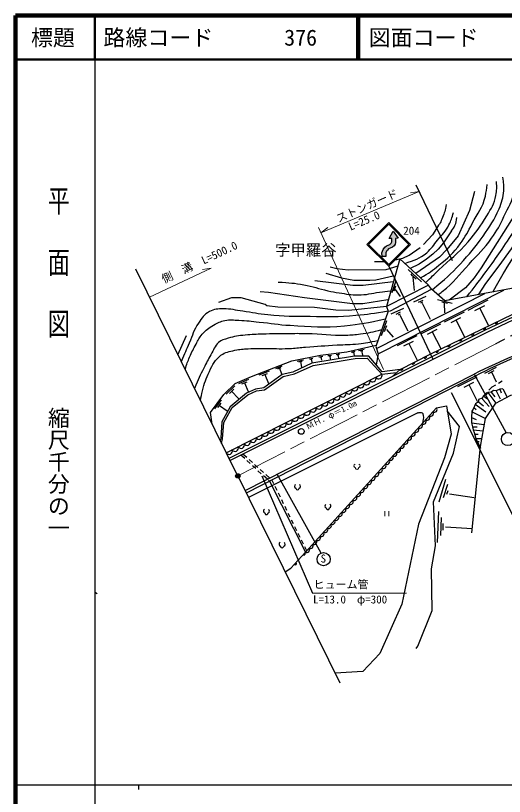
# Model space of a CAD drawing. Units: millimetres, scale not verified. Extents: x 40000 to 680000, y 20000 to 380000.
# Drawn here: x 40000 to 151274, y 202409 to 380000 of the extents above; entities that cross this region are included whole.
import ezdxf
from ezdxf.enums import TextEntityAlignment as Align

# ---------------------------------------------------------------- set-up
doc = ezdxf.new("R2010")
doc.units = ezdxf.units.MM
doc.header["$LTSCALE"] = 1000
doc.header["$PDMODE"] = 32
doc.header["$PDSIZE"] = 500
doc.linetypes.add('CHAIN', pattern=[18.5, 12, -1.5, 3.5, -1.5])
for name, color, linetype, lineweight in [('M-BGD', 7, 'Continuous', 25), ('M-BMK', 2, 'CHAIN', 13), ('M-BMK-SRVR', 3, 'Continuous', 25), ('M-OTRS', 6, 'Continuous', 25), ('M-STR-HTXT', 7, 'Continuous', 13), ('M-STR-STRC', 7, 'Continuous', 25), ('M-TTL', 2, 'Continuous', 140), ('M-TTL-BAND', 7, 'Continuous', 25), ('M-TTL-LINE', 7, 'Continuous', 50)]:
    doc.layers.add(name, color=color, linetype=linetype, lineweight=lineweight)
doc.layers.add('M-BMK-HTXT', color=7, linetype='Continuous')
doc.layers.add('M-TTL-TXT', color=7, linetype='Continuous')
doc.styles.add('@ＭＳ ゴシック', font='')
doc.styles.add('ＭＳ ゴシック', font='')
doc.styles.get('@ＭＳ ゴシック').set_extended_font_data('@MS Gothic')
doc.styles.get('ＭＳ ゴシック').set_extended_font_data('MS Gothic')

msp = doc.modelspace()

# ---------------------------------------------------------------- hatches: boundary and pattern name
at = {"layer": 'M-STR-STRC'}
msp.add_hatch(color=256, dxfattribs=at).paths.add_polyline_path([(126208, 327618), (126420, 328041), (126465, 328374), (126510, 329326), (127054, 329356), (125936, 330942), (125045, 329311), (125634, 329326), (125664, 329054), (125649, 328570), (125513, 328223), (125226, 327920), (124455, 327618), (124093, 327301), (123685, 326787), (123398, 326047), (123413, 325246), (124274, 325246), (124274, 325669), (124289, 326077), (124440, 326455), (124667, 326681), (124878, 326923), (125241, 327074), (125830, 327331)])

# ---------------------------------------------------------------- linework, layer by layer
at = {"layer": 'M-BGD'}
for p, q in [((131090, 341517), (139388, 324330)), ((129566, 325515), (132106, 327293)), ((128127, 324838), (129566, 325515)), ((121692, 324076), (122793, 324076)), ((122793, 324076), (123869, 324076)), ((126384, 324429), (128127, 324838)), ((129367, 322272), (132386, 319482)), ((130437, 320485), (130705, 317465)), ((126544, 319639), (125669, 316930)), ((126486, 318478), (126128, 317303)), ((122145, 304261), (146833, 316791)), ((122511, 303096), (151131, 317578)), ((126443, 317676), (127547, 316113)), ((130656, 314876), (133472, 316187)), ((131753, 314790), (132785, 315306)), ((132269, 314661), (132720, 314876)), ((132591, 314575), (134397, 310985)), ((136020, 315395), (139354, 314564)), ((136994, 314879), (138303, 314574)), ((137577, 314574), (137615, 312386)), ((143055, 313037), (147614, 315318)), ((125529, 312161), (128345, 313473)), ((126625, 312075), (127657, 312591)), ((137649, 310333), (142176, 312598)), ((144537, 312923), (146817, 314064)), ((145677, 313493), (147615, 309618)), ((127141, 311946), (127592, 312161)), ((127463, 311860), (129269, 308270)), ((139120, 310220), (141384, 311352)), ((140252, 310786), (142177, 306937)), ((124432, 310549), (123207, 307152)), ((124454, 309409), (123938, 308055)), ((132274, 307644), (136770, 309893)), ((124432, 308614), (125980, 306830)), ((133735, 307532), (135983, 308657)), ((134859, 308094), (136771, 304272)), ((78851, 307143), (76819, 302740)), ((126930, 304971), (131395, 307205)), ((128381, 304860), (130614, 305977)), ((118093, 303843), (119343, 304115)), ((118447, 303723), (119072, 303860)), ((118759, 303791), (118991, 302729)), ((129497, 305418), (131396, 301623)), ((106861, 301939), (107702, 302100)), ((107095, 301853), (107516, 301934)), ((109054, 302412), (109927, 302533)), ((109290, 302311), (109727, 302372)), ((109509, 302342), (109611, 301600)), ((111076, 302661), (111948, 302782)), ((111312, 302560), (111748, 302621)), ((111530, 302591), (111633, 301849)), ((112959, 302921), (113792, 303036)), ((113184, 302825), (113601, 302883)), ((113393, 302854), (113490, 302146)), ((116451, 303484), (117311, 303672)), ((116695, 303402), (117124, 303496)), ((116909, 303449), (117069, 302718)), ((120056, 302069), (123344, 298462)), ((99208, 299735), (100705, 300318)), ((104069, 301406), (105556, 301690)), ((104484, 301254), (105227, 301396)), ((104855, 301325), (105097, 300061)), ((107305, 301893), (107442, 301178)), ((87917, 280588), (123344, 298462)), ((95412, 298256), (97821, 299194)), ((96155, 298130), (97359, 298599)), ((96757, 298364), (97555, 296317)), ((99670, 299656), (100418, 299947)), ((100044, 299802), (100540, 298529)), ((123344, 298462), (126733, 298790)), ((146825, 298697), (149439, 300000)), ((147674, 298630), (148981, 299282)), ((148327, 298956), (149435, 296734)), ((90802, 296332), (93108, 297329)), ((91528, 296235), (92681, 296734)), ((144617, 297994), (92510, 271404)), ((140666, 295628), (145047, 297811)), ((142089, 295516), (144279, 296608)), ((149910, 296379), (150769, 296891)), ((87911, 293913), (89875, 295779)), ((88682, 294085), (89664, 295018)), ((92105, 296485), (92953, 294525)), ((143184, 296062), (145039, 292339)), ((147761, 294792), (148517, 295548)), ((148517, 295548), (149309, 296021)), ((150202, 295031), (150553, 294174)), ((150947, 295088), (151902, 293213)), ((89173, 294551), (90760, 292882)), ((139184, 294312), (153670, 265370)), ((146509, 293541), (147266, 294297)), ((146509, 293541), (147242, 292906)), ((147479, 294242), (149332, 291831)), ((148267, 294357), (149134, 293304)), ((149414, 294687), (150295, 292820)), ((85378, 290569), (86847, 292583)), ((86048, 290852), (86782, 291859)), ((86415, 291356), (88127, 290107)), ((144643, 291642), (147077, 289900)), ((145343, 292121), (146518, 291247)), ((131564, 289642), (93004, 270403)), ((105961, 257948), (135834, 290783)), ((144325, 290855), (144885, 290430)), ((143781, 288567), (144870, 288123)), ((143767, 287349), (146700, 286965)), ((144039, 286474), (145085, 286503)), ((144168, 285801), (146451, 285526)), ((144784, 283780), (146150, 283791)), ((145108, 283097), (145529, 283164)), ((92148, 279245), (91272, 280043)), ((92626, 279473), (91731, 280272)), ((93895, 278341), (93149, 279007)), ((93404, 278099), (92665, 278773)), ((94660, 276954), (93921, 277628)), ((95163, 277210), (94417, 277875)), ((95917, 275809), (95178, 276482)), ((96432, 276078), (95686, 276744)), ((96058, 275349), (107561, 248638)), ((97309, 274539), (96434, 275337)), ((97850, 274813), (96954, 275612)), ((109552, 257734), (99524, 275665)), ((97765, 274085), (97607, 274268)), ((97765, 274085), (105961, 257948)), ((98766, 273511), (98338, 274378)), ((137864, 274461), (136340, 269297)), ((99519, 271986), (99076, 272883)), ((138287, 273361), (137356, 270313)), ((138372, 271921), (138118, 271075)), ((100271, 270462), (99829, 271359)), ((138795, 271244), (144383, 270397)), ((101024, 268938), (100581, 269834)), ((101777, 267413), (101334, 268310)), ((102529, 265889), (102087, 266786)), ((136255, 267180), (136001, 260153)), ((103282, 264365), (102839, 265262)), ((136848, 265825), (136763, 261761)), ((104035, 262841), (103592, 263737)), ((137271, 264471), (137271, 262947)), ((137864, 263709), (143960, 263370)), ((104787, 261316), (104345, 262213)), ((105540, 259792), (105097, 260689)), ((106278, 258297), (105850, 259164)), ((58192, 248807), (58531, 248553))]:
    msp.add_line(p, q, dxfattribs=at)
for points in [[(159792, 345327), (160300, 342872), (160216, 341517), (160046, 340586), (159538, 338977), (158438, 336522), (156914, 333559), (154966, 330257), (152850, 326955), (149971, 323060), (147008, 319081), (145332, 316516)], [(155898, 344142), (156575, 342787), (156575, 341517), (156406, 340501), (155982, 339062), (155474, 337877), (154712, 336437), (145992, 322637), (144383, 320351), (142436, 318065), (138724, 315306)], [(144468, 339993), (143367, 335675), (140742, 329918), (138202, 326785), (136509, 325092), (131082, 321335)], [(139218, 331019), (137440, 328309), (136170, 326870), (134985, 325769), (133546, 324584), (131852, 323483), (129818, 322507)], [(135832, 331611), (134900, 330172), (132868, 327971)], [(176252, 320193), (168625, 320370), (160724, 319335), (137732, 315125), (134700, 317769), (133969, 318657), (127470, 324684), (124402, 313831), (124800, 312738), (121995, 304741), (122511, 303096), (122088, 300591)], [(110601, 321451), (114157, 320351), (117036, 319843), (120676, 319843), (122031, 319927), (125926, 320774)], [(127001, 323027), (124317, 322213), (115681, 322129), (113141, 322383), (111617, 322806)], [(108146, 319758), (116782, 318657), (119152, 318657), (125926, 319504)], [(125568, 297749), (127512, 299485), (134361, 302973), (155531, 313242), (161982, 315769), (168195, 317744), (176252, 320193), (178780, 319903)], [(130007, 321249), (130160, 321048), (131192, 320112)], [(133969, 318657), (124402, 313831), (115850, 312900), (112887, 312985), (108061, 313577), (99679, 313662), (97224, 314001), (96800, 314255), (91382, 315779), (89180, 315779), (86217, 314763)], [(95700, 317218), (97562, 317133), (105775, 315863), (116697, 314509), (119068, 314509), (124740, 315440)], [(124800, 312738), (125367, 312828), (134700, 317769)], [(155940, 312677), (146778, 308345), (88569, 279266)], [(88795, 278807), (147357, 308016), (156283, 312229)], [(143882, 262367), (145839, 281995), (146946, 288380), (149332, 291831), (152750, 293669), (155943, 294023), (157942, 294539), (167358, 299441), (172131, 301247), (175452, 302795), (178677, 305600), (180999, 304117)], [(84721, 287062), (84365, 289689), (87375, 293817), (89998, 296310), (93674, 297901), (102865, 301481), (109443, 302738), (115393, 303561), (122093, 305022)], [(120409, 302540), (117125, 302525), (107451, 300977), (103108, 298892), (100657, 298376), (96508, 295302), (94638, 295044), (92574, 294141), (88876, 291045), (86963, 287605), (86727, 283886), (86589, 283278)], [(86881, 282685), (87103, 283755), (87375, 287424), (89324, 290864), (92864, 293774), (94813, 294619), (96677, 294863), (100948, 297887), (103456, 298546), (107712, 300452), (117286, 302029), (120056, 302069)], [(127512, 299485), (123475, 298982), (120409, 302540)], [(92236, 271959), (144357, 298466), (151681, 285139)], [(150947, 295088), (150202, 295031), (149414, 294687), (148797, 294744), (148267, 294357), (147479, 294242), (146986, 293684), (146509, 293541), (146189, 292967), (145386, 292695), (145343, 292121), (144665, 291696), (144182, 290502), (143838, 290014), (143781, 288567), (143767, 287349), (144039, 286474), (144168, 285801), (144412, 285199), (144555, 284668), (144784, 283780), (145802, 281631)], [(146189, 292967), (146303, 292766), (147837, 291061)], [(135834, 290783), (138069, 291243), (139181, 284834), (137658, 279392), (131708, 264300), (127959, 246161), (122896, 234874), (119027, 230844), (112724, 230450)], [(131216, 236068), (131539, 236584), (134828, 244710), (134650, 254175), (135613, 259420), (135161, 269438), (139697, 280467), (141023, 286522), (138266, 290105)], [(143838, 290014), (144096, 289828), (146946, 288380)], [(144555, 284668), (144713, 284769), (145329, 284797)], [(101345, 253505), (102641, 254294), (105961, 257948)]]:
    msp.add_lwpolyline(points, dxfattribs=at)
for centre, radius in [((105028, 285423), 654), ((152082, 283694), 1500), ((110125, 256348), 1500)]:
    msp.add_circle(centre, radius, dxfattribs=at)
for centre, radius, start, end in [((146671, 309004), 354, 214.67426, 17.07944), ((149370, 310314), 354, 214.67426, 17.07944), ((143972, 307695), 354, 214.67426, 17.07944), ((141272, 306386), 354, 214.67426, 17.07944), ((213399, 158806), 155794, 108.76551, 116.30575), ((204116, 182683), 129756, 108.22292, 117.29302), ((135874, 303767), 354, 214.67426, 17.07944), ((138573, 305076), 354, 214.67426, 17.07944), ((133185, 302435), 354, 215.78182, 18.187), ((130512, 301074), 354, 215.78182, 18.187), ((122657, 298130), 763, 207.76392, 25.77962), ((127838, 299712), 354, 215.78182, 18.187), ((119932, 296755), 763, 207.76392, 25.77962), ((121294, 297442), 763, 207.76392, 25.77962), ((115844, 294693), 763, 207.76392, 25.77962), ((117207, 295380), 763, 207.76392, 25.77962), ((118569, 296068), 763, 207.76392, 25.77962), ((113119, 293318), 763, 207.76392, 25.77962), ((114481, 294005), 763, 207.76392, 25.77962), ((109031, 291255), 763, 207.76392, 25.77962), ((110394, 291943), 763, 207.76392, 25.77962), ((111756, 292630), 763, 207.76392, 25.77962), ((104943, 289193), 763, 207.76392, 25.77962), ((106306, 289880), 763, 207.76392, 25.77962), ((107668, 290568), 763, 207.76392, 25.77962), ((134493, 289502), 630, 239.61998, 35.78629), ((135323, 290414), 630, 239.61998, 35.78629), ((102218, 287818), 763, 207.76392, 25.77962), ((103581, 288505), 763, 207.76392, 25.77962), ((132833, 287678), 630, 239.61998, 35.78629), ((133663, 288590), 630, 239.61998, 35.78629), ((98130, 285756), 763, 207.76392, 25.77962), ((99493, 286443), 763, 207.76392, 25.77962), ((100855, 287131), 763, 207.76392, 25.77962), ((131174, 285854), 630, 239.61998, 35.78629), ((132004, 286766), 630, 239.61998, 35.78629), ((95405, 284381), 763, 207.76392, 25.77962), ((96768, 285068), 763, 207.76392, 25.77962), ((129514, 284030), 630, 239.61998, 35.78629), ((130344, 284942), 630, 239.61998, 35.78629), ((91317, 282318), 763, 207.76392, 25.77962), ((92680, 283006), 763, 207.76392, 25.77962), ((94042, 283693), 763, 207.76392, 25.77962), ((127854, 282206), 630, 239.61998, 35.78629), ((128684, 283118), 630, 239.61998, 35.78629), ((88592, 280943), 763, 207.76392, 25.77962), ((89955, 281631), 763, 207.76392, 25.77962), ((126195, 280381), 630, 239.61998, 35.78629), ((127025, 281293), 630, 239.61998, 35.78629), ((124535, 278557), 630, 239.61998, 35.78629), ((125365, 279469), 630, 239.61998, 35.78629), ((122876, 276733), 630, 239.61998, 35.78629), ((123705, 277645), 630, 239.61998, 35.78629), ((121216, 274909), 630, 239.61998, 35.78629), ((122046, 275821), 630, 239.61998, 35.78629), ((120386, 273997), 630, 239.61998, 35.78629), ((103896, 272953), 419, 113.44836, 257.2818), ((104177, 272522), 374, 176.52859, 3.47141), ((104458, 272953), 419, 282.7182, 66.55164), ((118726, 272173), 630, 239.61998, 35.78629), ((119556, 273085), 630, 239.61998, 35.78629), ((117067, 270349), 630, 239.61998, 35.78629), ((117897, 271261), 630, 239.61998, 35.78629), ((110807, 268451), 419, 113.44836, 257.2818), ((111370, 268451), 419, 282.7182, 66.55164), ((115407, 268525), 630, 239.61998, 35.78629), ((116237, 269437), 630, 239.61998, 35.78629), ((96826, 267305), 419, 113.44836, 257.2818), ((97107, 266874), 374, 176.52859, 3.47141), ((97388, 267305), 419, 282.7182, 66.55164), ((111089, 268019), 374, 176.52859, 3.47141), ((113748, 266701), 630, 239.61998, 35.78629), ((114577, 267613), 630, 239.61998, 35.78629), ((112088, 264876), 630, 239.61998, 35.78629), ((112918, 265788), 630, 239.61998, 35.78629), ((110428, 263052), 630, 239.61998, 35.78629), ((111258, 263964), 630, 239.61998, 35.78629), ((108769, 261228), 630, 239.61998, 35.78629), ((109598, 262140), 630, 239.61998, 35.78629), ((100381, 259762), 419, 113.44836, 257.2818), ((100662, 259330), 374, 176.52859, 3.47141), ((100943, 259762), 419, 282.7182, 66.55164), ((107109, 259404), 630, 239.61998, 35.78629), ((107939, 260316), 630, 239.61998, 35.78629), ((105615, 257648), 354, 236.54713, 38.95231), ((106279, 258492), 630, 239.61998, 35.78629), ((103598, 255428), 354, 236.54713, 38.95231)]:
    msp.add_arc(centre, radius, start, end, dxfattribs=at)
for points, knots in [([(142703, 316035), (144622, 318445), (145120, 319110), (146621, 321117), (149335, 324748), (150796, 326833), (153247, 330646), (154882, 333190), (155882, 334584), (157165, 337322), (157680, 338420), (157790, 339109), (158133, 340272), (158457, 341371), (159106, 342019), (158810, 343126), (158581, 343982), (158203, 344413), (157552, 345013)], [0, 0, 0, 0, 1, 1, 1, 2, 2, 2, 3, 3, 3, 4, 4, 4, 5, 5, 5, 6, 6, 6, 6]), ([(148637, 317122), (149938, 319445), (150288, 320052), (151383, 321908), (152901, 324484), (153940, 325814), (155403, 328422), (156266, 329962), (156663, 330872), (157510, 332421), (158875, 334918), (160078, 336087), (161207, 338698), (161700, 339837), (162030, 340482), (162218, 341708), (162442, 343174), (162253, 343880), (161917, 345492)], [0, 0, 0, 0, 1, 1, 1, 2, 2, 2, 3, 3, 3, 4, 4, 4, 5, 5, 5, 6, 6, 6, 6]), ([(134855, 317634), (137941, 320242), (138897, 321036), (141208, 323499), (143397, 325834), (144548, 327227), (146410, 329830), (148052, 332125), (148925, 333482), (150049, 336070), (150710, 337592), (151022, 338525), (151113, 340182), (151178, 341372), (151140, 341891), (150920, 343229)], [0, 0, 0, 0, 1, 1, 1, 2, 2, 2, 3, 3, 3, 4, 4, 4, 5, 5, 5, 5]), ([(136141, 316512), (136619, 316833), (136751, 316957), (137134, 317254), (139827, 319341), (140929, 320980), (143229, 323494), (145280, 325736), (146594, 326870), (148356, 329346), (149641, 331153), (150236, 332266), (151161, 334280), (152188, 336515), (153216, 337688), (153483, 340133), (153640, 341561), (153651, 342224), (153435, 343809)], [0, 0, 0, 0, 1, 1, 1, 2, 2, 2, 3, 3, 3, 4, 4, 4, 5, 5, 5, 6, 6, 6, 6]), ([(132162, 320333), (134172, 321538), (134807, 321970), (136363, 323209), (138474, 324889), (139628, 325940), (141232, 328110), (142467, 329781), (142985, 330844), (143941, 332689), (145186, 335096), (146366, 336297), (146940, 338945), (147158, 339953), (147265, 340381), (147327, 341557)], [0, 0, 0, 0, 1, 1, 1, 2, 2, 2, 3, 3, 3, 4, 4, 4, 5, 5, 5, 5]), ([(133323, 319256), (134770, 320639), (135132, 320986), (136290, 322096), (138927, 324623), (140658, 325801), (143030, 328578), (144875, 330739), (145815, 332047), (147286, 334479), (148308, 336168), (149022, 337145), (149350, 339091), (149555, 340309), (149587, 340874), (149479, 342251)], [0, 0, 0, 0, 1, 1, 1, 2, 2, 2, 3, 3, 3, 4, 4, 4, 5, 5, 5, 5]), ([(138007, 337043), (137746, 335673), (137663, 335184), (137201, 334076), (136777, 333060), (136536, 332678), (135832, 331611)], [0, 0, 0, 0, 1, 1, 1, 2, 2, 2, 2]), ([(128603, 323633), (130883, 324415), (131950, 324658), (133589, 326079), (134710, 327049), (135152, 327787), (136072, 328949), (137117, 330268), (137909, 330889), (138652, 332399), (139168, 333447), (139339, 333912), (139684, 335205)], [0, 0, 0, 0, 1, 1, 1, 2, 2, 2, 3, 3, 3, 4, 4, 4, 4]), ([(139218, 331019), (139622, 331514), (139767, 331724), (140006, 332238), (140317, 332906), (140331, 333252), (140426, 334076)], [0, 0, 0, 0, 1, 1, 1, 2, 2, 2, 2]), ([(99773, 319409), (102520, 319234), (103363, 319186), (105626, 318780), (107791, 318392), (108942, 317887), (111092, 317426), (112089, 317212), (112647, 317087), (113656, 316942), (115349, 316699), (116299, 316438), (118009, 316458), (119914, 316481), (120958, 316837), (122846, 317087), (123852, 317220), (124167, 317262), (125419, 317431)], [0, 0, 0, 0, 1, 1, 1, 2, 2, 2, 3, 3, 3, 4, 4, 4, 5, 5, 5, 6, 6, 6, 6]), ([(124800, 312738), (121342, 312161), (120321, 312030), (117429, 311766), (113401, 311399), (111122, 311485), (107077, 311525), (103315, 311561), (101196, 311542), (97452, 311912), (95197, 312134), (93956, 312440), (91712, 312750), (90001, 312986), (89052, 313342), (87326, 313298), (86057, 313266), (85250, 313289), (84133, 312685), (82888, 312012), (82419, 311242), (81618, 310073), (80512, 308460), (80313, 307315), (79522, 305527), (78791, 303873), (78565, 303333), (77710, 301267)], [0, 0, 0, 0, 1, 1, 1, 2, 2, 2, 3, 3, 3, 4, 4, 4, 5, 5, 5, 6, 6, 6, 7, 7, 7, 8, 8, 8, 9, 9, 9, 9]), ([(78585, 299495), (79022, 300848), (79157, 301248), (79619, 302334), (80126, 303526), (80480, 304164), (81102, 305301), (81591, 306193), (81803, 306746), (82457, 307526), (83297, 308529), (83951, 308942), (85069, 309622), (85996, 310186), (86583, 310447), (87648, 310654), (88873, 310892), (89595, 310775), (90841, 310718), (92635, 310638), (93633, 310477), (95420, 310299), (98192, 310023), (99733, 309719), (102514, 309557), (107331, 309277), (110065, 308982), (114865, 309461), (118551, 309828), (119944, 310079), (124212, 311062)], [0, 0, 0, 0, 1, 1, 1, 2, 2, 2, 3, 3, 3, 4, 4, 4, 5, 5, 5, 6, 6, 6, 7, 7, 7, 8, 8, 8, 9, 9, 9, 10, 10, 10, 10]), ([(123315, 308503), (121071, 307948), (120398, 307746), (118488, 307512), (117196, 307353), (116467, 307299), (115166, 307254), (111689, 307133), (109745, 307587), (106266, 307641), (104553, 307667), (103593, 307659), (101880, 307641), (99701, 307616), (98479, 307627), (96301, 307544), (94726, 307484), (93839, 307480), (92271, 307318), (90730, 307159), (89846, 307074), (88369, 306609), (87491, 306333), (86880, 306301), (86208, 305673), (85265, 304793), (85118, 303981), (84467, 302868), (83789, 301710), (83462, 301032), (82854, 299837), (81951, 298060), (81695, 297447), (80698, 295212)], [0, 0, 0, 0, 1, 1, 1, 2, 2, 2, 3, 3, 3, 4, 4, 4, 5, 5, 5, 6, 6, 6, 7, 7, 7, 8, 8, 8, 9, 9, 9, 10, 10, 10, 11, 11, 11, 11]), ([(82084, 292405), (82267, 293463), (82347, 293777), (82564, 294645), (83008, 296419), (83288, 297431), (84112, 299063), (84909, 300642), (85329, 301694), (86756, 302739), (87814, 303513), (88640, 303568), (89916, 303868), (91077, 304140), (91758, 304152), (92948, 304222), (94620, 304322), (95561, 304238), (97237, 304255), (99416, 304276), (100640, 304184), (102815, 304319), (104065, 304397), (104760, 304507), (106008, 304609), (108801, 304839), (110369, 304921), (113167, 305093), (115080, 305210), (116164, 305127), (118068, 305351), (119805, 305555), (120422, 305679), (122478, 306118)], [0, 0, 0, 0, 1, 1, 1, 2, 2, 2, 3, 3, 3, 4, 4, 4, 5, 5, 5, 6, 6, 6, 7, 7, 7, 8, 8, 8, 9, 9, 9, 10, 10, 10, 11, 11, 11, 11]), ([(131564, 289642), (131650, 289684), (131691, 289691), (131775, 289712), (132076, 289787), (132280, 289747), (132565, 289624), (132798, 289523), (132715, 289256), (132775, 289010), (132940, 288333), (132780, 287984), (132607, 287235)], [0, 0, 0, 0, 1, 1, 1, 2, 2, 2, 3, 3, 3, 4, 4, 4, 4])]:
    msp.add_open_spline(points, degree=3, knots=knots, dxfattribs=at)
at = {"layer": 'M-BMK'}
msp.add_line((90588, 275298), (149360, 305382), dxfattribs=at)
msp.add_arc((198110, 215216), 102500, 99.26186, 118.39863, dxfattribs=at)
at = {"layer": 'M-BMK-SRVR'}
for p, q in [((67283, 322392), (90513, 275327)), ((90588, 275298), (113818, 228233))]:
    msp.add_line(p, q, dxfattribs=at)
msp.add_circle((90588, 275298), 500, dxfattribs=at)
msp.add_point((90588, 275298), dxfattribs=at)
at = {"layer": 'M-OTRS'}
msp.add_point((90588, 275298), dxfattribs=at)
at = {"layer": 'M-STR-HTXT'}
for p, q in [((131852, 339993), (109478, 330565)), ((131852, 339993), (129871, 339720)), ((123744, 299514), (108920, 331781)), ((109478, 330565), (111058, 331793)), ((84549, 322568), (70457, 315961)), ((84549, 322568), (82580, 322216)), ((124051, 267309), (124051, 266109)), ((124951, 266109), (124951, 267309)), ((107561, 248638), (129018, 248627))]:
    msp.add_line(p, q, dxfattribs=at)
for centre, radius, start, end in [((117443, 277574), 419, 113.44836, 257.2818), ((117724, 277142), 374, 176.52859, 3.47141), ((118005, 277574), 419, 282.7182, 66.55164)]:
    msp.add_arc(centre, radius, start, end, dxfattribs=at)
at = {"layer": 'M-STR-STRC'}
for p, q in [((119986, 327959), (124950, 332923)), ((120368, 327959), (124950, 332541)), ((124950, 332923), (129914, 327959)), ((124950, 332541), (129532, 327959)), ((124950, 322995), (119986, 327959)), ((124950, 323377), (120368, 327959)), ((129914, 327959), (124950, 322995)), ((129532, 327959), (124950, 323377)), ((124950, 322995), (134953, 301830))]:
    msp.add_line(p, q, dxfattribs=at)
msp.add_lwpolyline([(123413, 325246), (123398, 326047), (123685, 326787), (124093, 327301), (124455, 327618), (125226, 327920), (125513, 328223), (125649, 328570), (125664, 329054), (125634, 329326), (125045, 329311), (125936, 330942), (127054, 329356), (126510, 329326), (126465, 328374), (126420, 328041), (126208, 327618), (125830, 327331), (125241, 327074), (124878, 326923), (124667, 326681), (124440, 326455), (124289, 326077), (124274, 325669), (124274, 325246)], close=True, dxfattribs=at)
at = {"layer": 'M-TTL'}
for p, q in [((40000, 380000), (40000, 20000)), ((680000, 380000), (40000, 380000))]:
    msp.add_line(p, q, dxfattribs=at)
at = {"layer": 'M-TTL-BAND'}
for p, q in [((58000, 370000), (58000, 20000)), ((40000, 205000), (579000, 205000)), ((68000, 205000), (68000, 204000))]:
    msp.add_line(p, q, dxfattribs=at)
at = {"layer": 'M-TTL-LINE'}
for p, q in [((58000, 380000), (58000, 370000)), ((117750, 380000), (117750, 370000)), ((118250, 380000), (118250, 370000)), ((40000, 370000), (680000, 370000))]:
    msp.add_line(p, q, dxfattribs=at)

# ---------------------------------------------------------------- texts
at = {"layer": 'M-BGD', "style": 'ＭＳ ゴシック'}
msp.add_text('ＭＨ．φ＝1.0m', height=1320, rotation=26.197, dxfattribs=at).set_placement((106669, 285441), align=Align.BOTTOM_LEFT)
msp.add_text('S', height=1833, dxfattribs=at).set_placement((109435, 255037), align=Align.BOTTOM_LEFT)
at = {"layer": 'M-BMK-HTXT', "style": 'ＭＳ ゴシック'}
msp.add_text('字甲羅谷', height=2566, dxfattribs=at).set_placement((99072, 324642), align=Align.BOTTOM_LEFT)
at = {"layer": 'M-STR-HTXT', "style": 'ＭＳ ゴシック'}
for s, rotation, p in [('ストンガード', 23.819, (113723, 332341)), ('L=25.0', 22.64, (116455, 330566)), ('側\u3000溝\u3000L=500.0', 25.305, (74027, 318596))]:
    msp.add_text(s, height=1833, rotation=rotation, dxfattribs=at).set_placement(p, align=Align.BOTTOM_LEFT)
for s, p in [('ヒューム管', (107843, 249128)), ('L=13.0\u3000φ=300', (107720, 245741))]:
    msp.add_text(s, height=1833, dxfattribs=at).set_placement(p, align=Align.BOTTOM_LEFT)
at = {"layer": 'M-STR-STRC', "style": 'ＭＳ ゴシック'}
msp.add_text('204', height=1833, dxfattribs=at).set_placement((128255, 329618), align=Align.BOTTOM_LEFT)
at = {"layer": 'M-TTL-BAND', "style": '@ＭＳ ゴシック', "width": 1.4}
msp.add_text('平  面  図', height=3666, rotation=270, dxfattribs=at).set_placement((49777, 306475), align=Align.MIDDLE_RIGHT)
at = {"layer": 'M-TTL-BAND', "style": '@ＭＳ ゴシック'}
msp.add_text('縮尺千分の一', height=3666, rotation=270, dxfattribs=at).set_placement((49777, 261030), align=Align.MIDDLE_RIGHT)
at = {"layer": 'M-TTL-TXT', "style": 'ＭＳ ゴシック'}
msp.add_text('標題', height=3666, dxfattribs=at).set_placement((48500, 375000), align=Align.MIDDLE_CENTER)
for s, p in [('路線コード', (60000, 375000)), ('376', (101142, 375000)), ('図面コード', (120380, 375000))]:
    msp.add_text(s, height=3666, dxfattribs=at).set_placement(p, align=Align.MIDDLE_LEFT)

doc.saveas('drawing.dxf')
